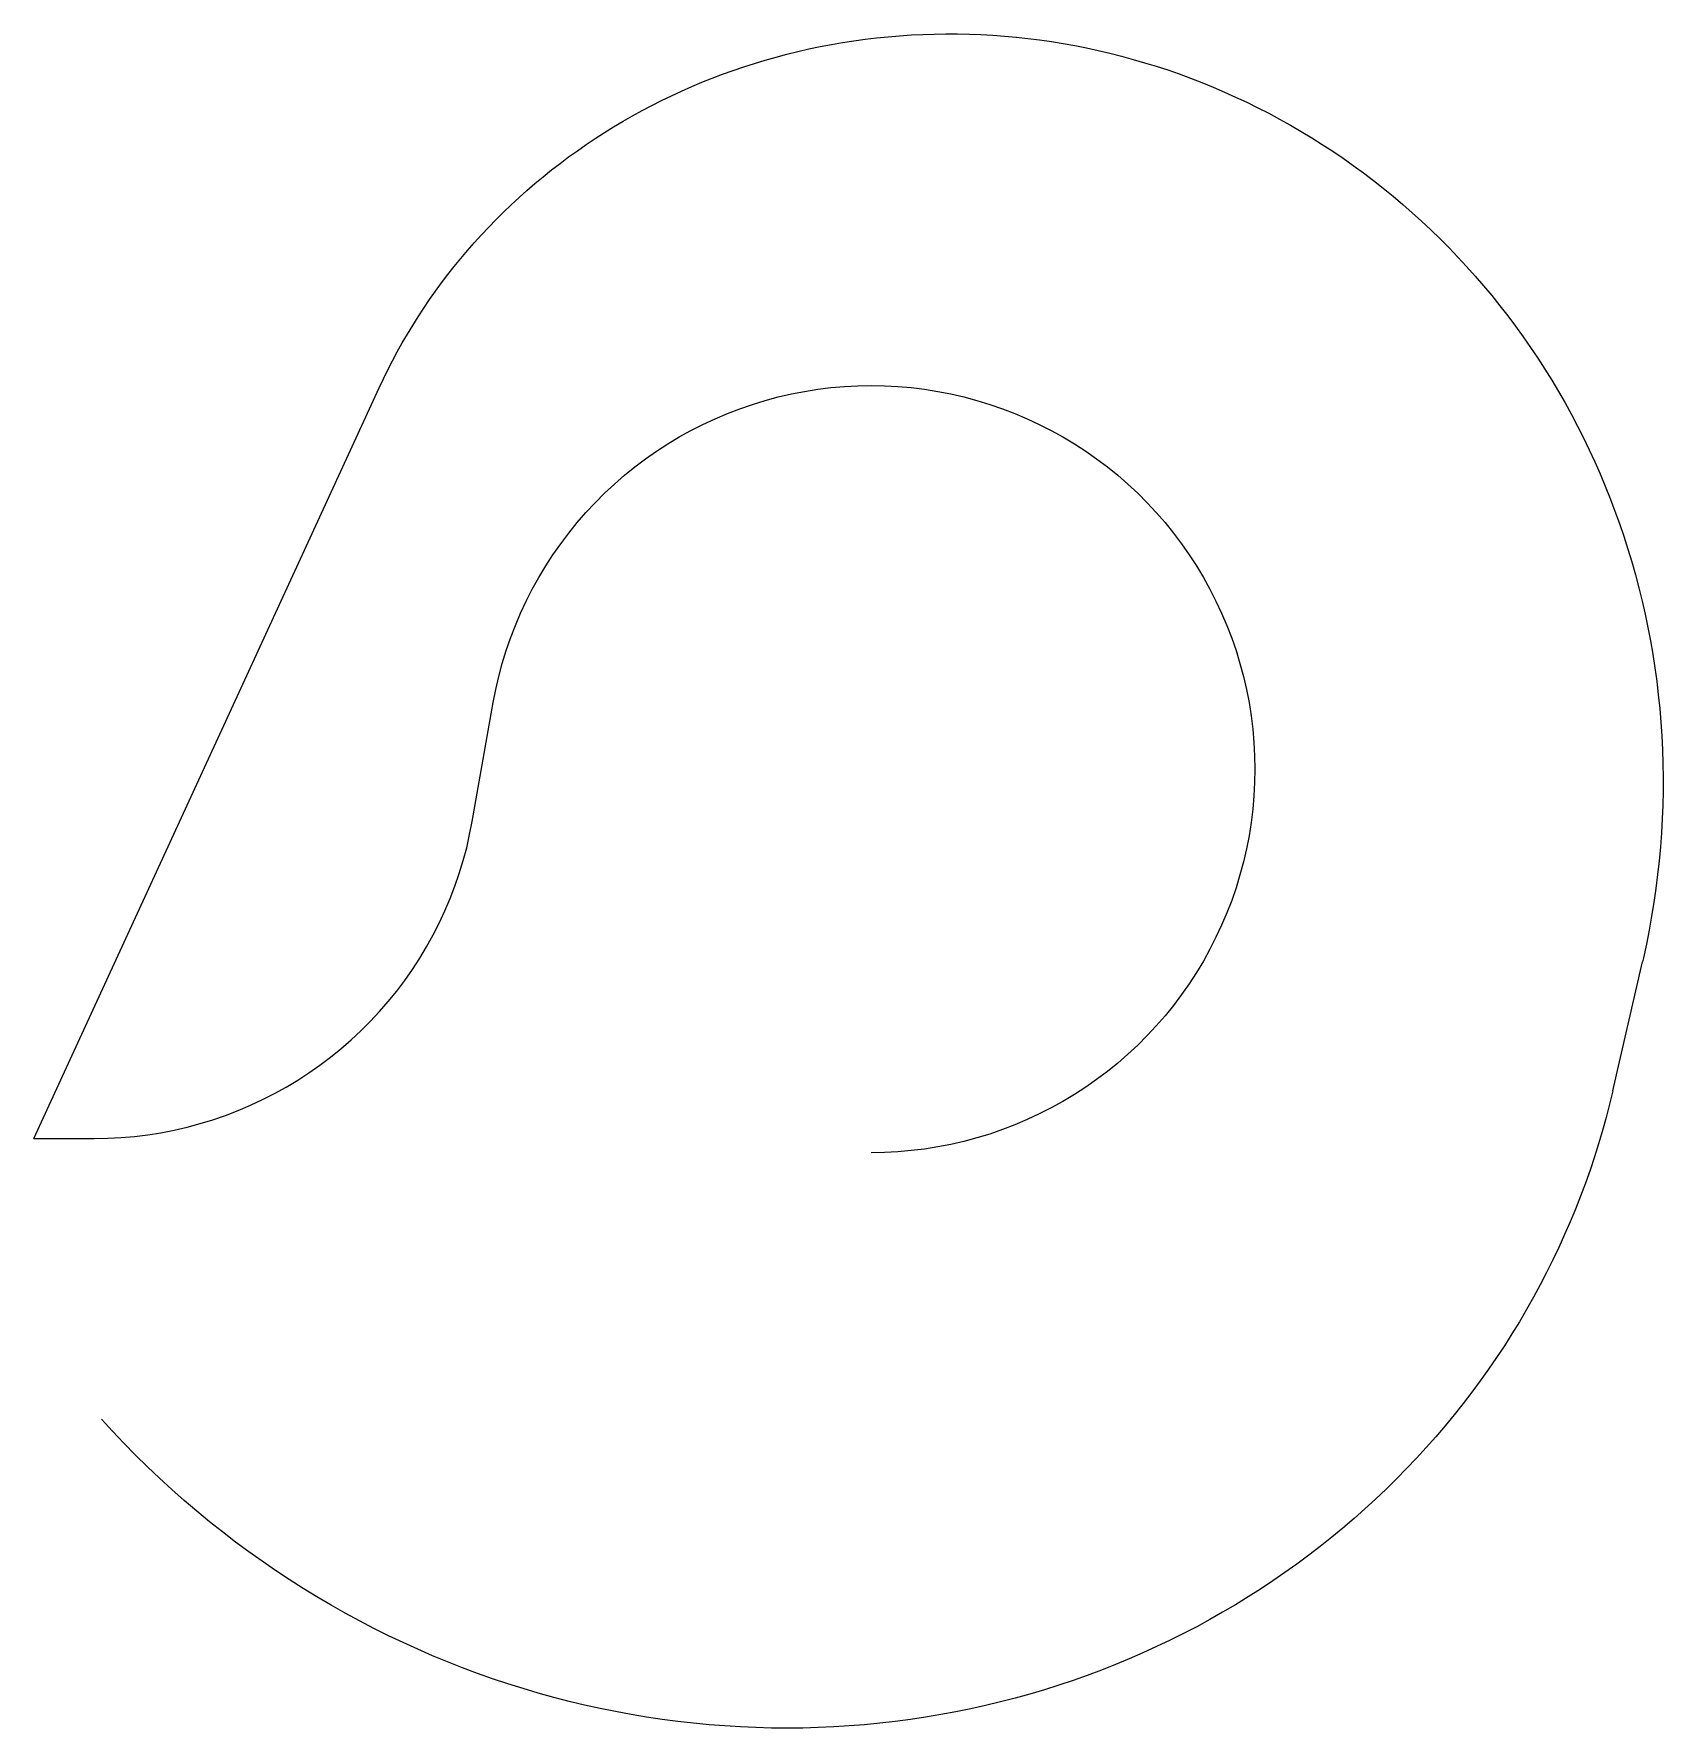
# Model space of a CAD drawing. Header units: metres. Extents: x 0 to 19580, y -7088 to 13280.
import ezdxf

# ---------------------------------------------------------------- set-up
doc = ezdxf.new("R2010")
doc.units = ezdxf.units.M

msp = doc.modelspace()

# ---------------------------------------------------------------- linework, layer by layer
at = {"layer": 'NorminalTrack', "color": 1}
msp.add_lwpolyline([(0, 0), (726, 0), (887, 3), (1048, 11), (1208, 25), (1368, 45), (1527, 70), (1685, 101), (1842, 137), (1997, 179), (2151, 226), (2303, 278), (2454, 336), (2602, 399), (2748, 467), (2891, 540), (3032, 618), (3170, 701), (3305, 788), (3437, 881), (3565, 978), (3690, 1079), (3812, 1185), (3930, 1294), (4043, 1408), (4153, 1526), (4259, 1647), (4360, 1772), (4457, 1901), (4549, 2033), (4637, 2168), (4720, 2306), (4798, 2447), (4871, 2590), (4939, 2736), (5002, 2884), (5060, 3034), (5112, 3187), (5159, 3341), (5201, 3496), (5237, 3653), (5268, 3811), (5268, 3811), (5520, 5241), (5551, 5399), (5587, 5556), (5628, 5711), (5676, 5865), (5728, 6017), (5786, 6168), (5849, 6316), (5917, 6462), (5990, 6605), (6068, 6746), (6151, 6884), (6238, 7019), (6331, 7151), (6427, 7279), (6529, 7405), (6634, 7526), (6744, 7644), (6858, 7758), (6976, 7867), (7097, 7973), (7222, 8074), (7351, 8171), (7483, 8263), (7618, 8351), (7756, 8434), (7896, 8512), (8040, 8585), (8186, 8653), (8334, 8716), (8484, 8774), (8636, 8826), (8790, 8873), (8946, 8915), (9103, 8951), (9261, 8982), (9420, 9007), (9579, 9027), (9740, 9041), (9901, 9049), (10061, 9052), (10222, 9049), (10383, 9041), (10544, 9027), (10703, 9007), (10862, 8982), (11020, 8951), (11177, 8915), (11333, 8873), (11487, 8826), (11639, 8774), (11789, 8716), (11937, 8653), (12083, 8585), (12227, 8512), (12367, 8434), (12505, 8351), (12640, 8263), (12772, 8171), (12901, 8074), (13026, 7973), (13147, 7867), (13265, 7758), (13379, 7644), (13489, 7526), (13594, 7405), (13696, 7279), (13792, 7151), (13885, 7019), (13972, 6884), (14055, 6746), (14133, 6605), (14206, 6462), (14274, 6316), (14337, 6168), (14395, 6017), (14447, 5865), (14494, 5711), (14536, 5556), (14572, 5399), (14603, 5241), (14628, 5082), (14648, 4922), (14662, 4762), (14670, 4601), (14673, 4440), (14670, 4279), (14662, 4119), (14648, 3958), (14628, 3798), (14603, 3639), (14572, 3481), (14536, 3325), (14494, 3169), (14447, 3015), (14395, 2863), (14337, 2713), (14274, 2564), (14206, 2419), (14133, 2275), (14055, 2134), (13972, 1996), (13885, 1861), (13792, 1730), (13696, 1601), (13594, 1476), (13489, 1354), (13379, 1237), (13265, 1123), (13147, 1013), (13026, 907), (12901, 806), (12772, 709), (12640, 617), (12505, 529), (12367, 446), (12227, 368), (12083, 295), (11937, 227), (11789, 164), (11639, 107), (11487, 54), (11333, 7), (11177, -34), (11020, -71), (10862, -101), (10703, -127), (10544, -146), (10383, -160), (10222, -169), (10061, -171)], dxfattribs=at)
at = {"layer": 'WindSpiral', "color": 3}
for p, q in [((0, 0), (4149, 9024)), ((18975, 573), (19332, 2125))]:
    msp.add_line(p, q, dxfattribs=at)
for points in [[(4149, 9024), (4201, 9133), (4254, 9242), (4310, 9350), (4367, 9458), (4427, 9565), (4489, 9670), (4552, 9775), (4618, 9880), (4685, 9983), (4755, 10085), (4826, 10187), (4900, 10287), (4975, 10386), (5052, 10484), (5131, 10581), (5212, 10677), (5295, 10772), (5380, 10865), (5466, 10957), (5554, 11048), (5645, 11137), (5736, 11226), (5830, 11312), (5925, 11397), (6022, 11481), (6121, 11563), (6221, 11644), (6323, 11723), (6426, 11800), (6532, 11876), (6638, 11950), (6746, 12023), (6856, 12093), (6967, 12162), (7080, 12230), (7194, 12295), (7309, 12358), (7426, 12420), (7544, 12479), (7663, 12537), (7783, 12593), (7905, 12646), (8028, 12698), (8152, 12748), (8277, 12795), (8404, 12841), (8531, 12884), (8659, 12926), (8789, 12965), (8919, 13002), (9050, 13036), (9182, 13069), (9315, 13099), (9449, 13127), (9584, 13153), (9719, 13176), (9855, 13197), (9991, 13216), (10128, 13232), (10266, 13246), (10404, 13258), (10543, 13267), (10682, 13274), (10821, 13278), (10961, 13280), (11101, 13280), (11242, 13277), (11382, 13271), (11523, 13263), (11664, 13253), (11805, 13240), (11946, 13225), (12087, 13207), (12228, 13187), (12369, 13164), (12510, 13139), (12650, 13111), (12791, 13081), (12931, 13048), (13071, 13012), (13210, 12974), (13349, 12934), (13488, 12891), (13626, 12846), (13764, 12798), (13901, 12747), (14037, 12695), (14173, 12639), (14308, 12581), (14442, 12521), (14576, 12458), (14708, 12393), (14840, 12325), (14971, 12255), (15100, 12183), (15229, 12108), (15357, 12031), (15483, 11951), (15609, 11869), (15733, 11785), (15856, 11698), (15977, 11609), (16098, 11518), (16217, 11424), (16334, 11328), (16450, 11230), (16565, 11130), (16677, 11028), (16789, 10923), (16899, 10817), (17007, 10708), (17113, 10597), (17218, 10484), (17320, 10369), (17421, 10252), (17520, 10133), (17618, 10012), (17713, 9890), (17806, 9765), (17897, 9638), (17987, 9510), (18074, 9380), (18159, 9248), (18242, 9115), (18322, 8979), (18401, 8843), (18477, 8704), (18551, 8564), (18622, 8422), (18691, 8279), (18758, 8135), (18822, 7989), (18884, 7842), (18944, 7693), (19001, 7543), (19055, 7392), (19107, 7240), (19157, 7086), (19203, 6931), (19247, 6776), (19289, 6619), (19328, 6461), (19364, 6303), (19397, 6143), (19428, 5983), (19455, 5821), (19481, 5659), (19503, 5497), (19522, 5333), (19539, 5169), (19553, 5005), (19564, 4840), (19572, 4674), (19577, 4509), (19580, 4342), (19579, 4176), (19575, 4009), (19569, 3842), (19560, 3675), (19547, 3508), (19532, 3340), (19514, 3173), (19493, 3006), (19469, 2839), (19442, 2672), (19412, 2505), (19379, 2338), (19343, 2172), (19332, 2125)], [(18975, 573), (18937, 413), (18895, 254), (18851, 95), (18804, -64), (18755, -222), (18702, -380), (18646, -536), (18588, -693), (18527, -848), (18463, -1002), (18396, -1156), (18327, -1309), (18255, -1460), (18180, -1611), (18102, -1761), (18021, -1909), (17938, -2057), (17852, -2203), (17763, -2348), (17672, -2491), (17578, -2633), (17481, -2774), (17382, -2913), (17280, -3051), (17176, -3187), (17069, -3322), (16959, -3455), (16847, -3586), (16733, -3716), (16616, -3843), (16497, -3969), (16375, -4093), (16251, -4215), (16125, -4335), (15996, -4453), (15865, -4569), (15732, -4683), (15597, -4794), (15459, -4904), (15320, -5011), (15178, -5116), (15034, -5218), (14889, -5319), (14741, -5417), (14591, -5512), (14440, -5605), (14286, -5695), (14131, -5783), (13974, -5869), (13815, -5951), (13655, -6031), (13493, -6109), (13329, -6183), (13164, -6255), (12998, -6324), (12830, -6391), (12660, -6454), (12489, -6515), (12317, -6572), (12144, -6627), (11969, -6679), (11793, -6728), (11616, -6774), (11438, -6816), (11259, -6856), (11079, -6893), (10898, -6926), (10717, -6957), (10534, -6984), (10351, -7009), (10167, -7030), (9983, -7047), (9798, -7062), (9612, -7073), (9426, -7082), (9239, -7087), (9052, -7088), (8865, -7087), (8678, -7082), (8490, -7074), (8303, -7062), (8115, -7048), (7927, -7030), (7739, -7008), (7552, -6984), (7364, -6956), (7177, -6925), (6990, -6890), (6804, -6852), (6617, -6811), (6432, -6767), (6247, -6719), (6062, -6668), (5878, -6613), (5695, -6556), (5512, -6495), (5330, -6430), (5150, -6363), (4970, -6292), (4791, -6218), (4613, -6141), (4436, -6060), (4261, -5977), (4086, -5890), (3913, -5800), (3741, -5707), (3571, -5610), (3402, -5511), (3235, -5408), (3069, -5303), (2905, -5194), (2742, -5083), (2582, -4968), (2423, -4851), (2265, -4730), (2110, -4607), (1957, -4481), (1806, -4351), (1656, -4220), (1509, -4085), (1364, -3947), (1221, -3807), (1081, -3664), (943, -3519), (811, -3375)]]:
    msp.add_lwpolyline(points, dxfattribs=at)

doc.saveas('drawing.dxf')
